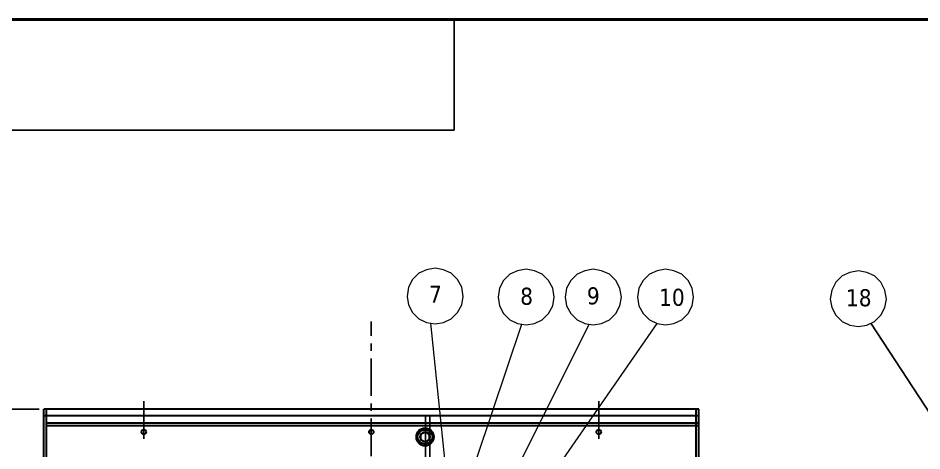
# Model space of a CAD drawing. Header units: millimetres. Extents: x 70841 to 133731, y -170061 to -164340.
# Drawn here: x 90447 to 92435, y -165569 to -164617 of the extents above; entities that cross this region are included whole.
import ezdxf

# ---------------------------------------------------------------- set-up
doc = ezdxf.new("R2010")
doc.units = ezdxf.units.MM
doc.header["$LTSCALE"] = 13
doc.linetypes.add('CENTERX2', pattern=[101.6, 63.5, -12.7, 12.7, -12.7])
for name, color, linetype in [('1', 4, 'Continuous'), ('2', 3, 'Continuous'), ('粗实线', 4, 'Continuous')]:
    doc.layers.add(name, color=color, linetype=linetype)
doc.layers.add('标注、文本', color=3, linetype='Continuous', lineweight=25)
doc.layers.add('铁心', color=3, linetype='Continuous', lineweight=0)
doc.styles.get("Standard").update_dxf_attribs({"font": 'gbenor.shx', "bigfont": 'gbcbig.shx'})
doc.styles.add('Tahoma$001', font='tahoma.ttf', dxfattribs={"height": 2.159784})
doc.dimstyles.new('1-15', dxfattribs={"dimscale": 20, "dimtxt": 3.5, "dimasz": 2, "dimexe": 1.5, "dimexo": 0.5, "dimgap": 0.5, "dimtad": 1, "dimtoh": 1, "dimdec": 1, "dimdsep": 46, "dimtxsty": 'Standard', "dimcen": 2.5, "dimclrd": 3, "dimclre": 3, "dimclrt": 3, "dimadec": 0, "dimazin": 2, "dimtfac": 1, "dimtdec": 1, "dimtmove": 0, "dimatfit": 2, "dimfxl": 1, "dimarcsym": 0})

# ---------------------------------------------------------------- blocks, each defined once
blk = doc.blocks.new('A$C3970166B')
at = {"layer": '标注、文本', "color": 4, "lineweight": 30}
for points in [[(20.3, 13.5), (18.6, 16.9), (16.1, 19.5), (12.7, 20.3), (9.3, 19.5), (6.8, 16.9), (5.1, 13.5), (6.8, 9.3), (9.3, 6.8), (12.7, 5.9), (16.1, 6.8), (18.6, 9.3)], [(19.5, 16.9), (12.7, 20.3), (5.9, 16.9), (5.9, 9.3), (12.7, 5.9), (19.5, 9.3)]]:
    blk.add_lwpolyline(points, close=True, dxfattribs=at)
for major_axis, ratio in [((0, 13.1), 0.967742), ((-11, 0), 0.961538)]:
    blk.add_ellipse((12.7, 13.1), major_axis=major_axis, ratio=ratio, start_param=0, end_param=6.283185, dxfattribs=at)
blk = doc.blocks.new('*D1619')
at = {"layer": 'Defpoints', "color": 0, "transparency": 16777216}
for p in [(90213.3, -165476.8), (90504.1, -165476.8), (90504.1, -167126.8)]:
    blk.add_point(p, dxfattribs=at)
at = {"layer": '标注、文本', "color": 3, "lineweight": -2, "transparency": 16777216}
for p, q in [((90494.1, -165476.8), (90183.3, -165476.8)), ((90213.3, -167086.8), (90213.3, -165516.8)), ((90494.1, -167126.8), (90183.3, -167126.8))]:
    blk.add_line(p, q, dxfattribs=at)
at = {"layer": '标注、文本', "color": 3, "transparency": 16777216}
for points in [[(90206.6, -165516.8), (90220, -165516.8), (90213.3, -165476.8)], [(90206.6, -167086.8), (90220, -167086.8), (90213.3, -167126.8)]]:
    blk.add_solid(points, dxfattribs=at)
at = {"layer": '标注、文本', "color": 3, "transparency": 16777216, "insert": (90168.3, -166301.8), "char_height": 70, "attachment_point": 5, "rotation": 90}
blk.add_mtext('1600', dxfattribs=at)

msp = doc.modelspace()

# ---------------------------------------------------------------- linework, layer by layer
at = {"layer": '1', "color": 1, "linetype": 'CENTERX2', "lineweight": -3, "ltscale": 0.1}
for p, q in [((91224.063, -167296.942), (91224.063, -165283.965)), ((90724.063, -165459.35), (90724.063, -165558.349)), ((90724.063, -165459.35), (90724.063, -165558.349)), ((91724.063, -165459.35), (91724.063, -165558.349)), ((91724.063, -165459.35), (91724.063, -165558.349))]:
    msp.add_line(p, q, dxfattribs=at)
at = {"layer": '1', "const_width": 6.541}
msp.add_lwpolyline([(89761.822, -169777.647), (96937.822, -169777.647), (96937.822, -164619.897), (89761.822, -164619.897), (89761.822, -169777.647)], dxfattribs=at)
at = {"layer": '2'}
for p in [(91406.322, -164619.897), (89761.822, -164862.834)]:
    msp.add_line(p, (91406.322, -164862.834), dxfattribs=at)
at = {"layer": '标注、文本'}
for p, q in [((92321.953, -165287.993), (92751.187, -165943.716)), ((91343.063, -165492.763), (91343.063, -167020.79)), ((91353.063, -165492.763), (91353.063, -167020.79))]:
    msp.add_line(p, q, dxfattribs=at)
at = {"layer": '标注、文本', "color": 4, "lineweight": 30}
for points in [[(91353.58, -165537.34), (91351.04, -165532.26), (91347.23, -165528.45), (91342.15, -165527.18), (91337.07, -165528.45), (91333.26, -165532.26), (91330.72, -165537.34), (91333.26, -165543.69), (91337.07, -165547.5), (91342.15, -165548.77), (91347.23, -165547.5), (91351.04, -165543.69)], [(91352.31, -165532.26), (91342.15, -165527.18), (91331.99, -165532.26), (91331.99, -165543.69), (91342.15, -165548.77), (91352.31, -165543.69)]]:
    msp.add_lwpolyline(points, close=True, dxfattribs=at)
for major_axis, ratio in [((0, 19.685), 0.967742), ((-16.51, 0), 0.961538)]:
    msp.add_ellipse((91342.15, -165537.975), major_axis=major_axis, ratio=ratio, start_param=0, end_param=6.283185, dxfattribs=at)
at = {"layer": '粗实线', "lineweight": 30}
for p, q in [((90504.063, -167026.79), (90504.063, -165476.763)), ((91944.063, -165476.763), (90504.063, -165476.763)), ((90504.063, -165506.763), (90504.063, -165476.763)), ((90504.063, -165506.763), (90504.063, -165476.763)), ((90510.063, -167020.79), (90510.063, -165476.763)), ((91938.063, -167020.79), (91938.063, -165476.763)), ((91944.063, -167026.79), (91944.063, -165476.763)), ((91944.063, -165506.763), (91944.063, -165476.763)), ((91944.063, -165491.763), (90504.063, -165491.763)), ((90510.063, -165506.763), (91944.063, -165506.763)), ((90510.063, -165512.763), (91944.063, -165512.763))]:
    msp.add_line(p, q, dxfattribs=at)
for centre in [(90724.063, -165526.955), (91224.063, -165526.955), (91724.063, -165526.955)]:
    msp.add_circle(centre, 5, dxfattribs=at)
at = {"layer": '铁心'}
for points in [[(91426.052, -165228.761), (91422.739, -165208.883), (91413.704, -165191.715), (91399.849, -165177.86), (91382.681, -165170.331), (91364.309, -165167.018), (91345.635, -165170.331), (91328.769, -165177.86), (91314.914, -165191.715), (91305.577, -165208.883), (91302.565, -165228.761), (91305.577, -165247.435), (91314.914, -165264.301), (91328.769, -165278.156), (91345.635, -165285.987), (91364.309, -165288.999), (91382.681, -165285.987), (91399.849, -165278.156), (91413.704, -165264.301), (91422.739, -165247.435)], [(91626.183, -165230.864), (91622.87, -165210.985), (91613.834, -165193.817), (91599.98, -165179.963), (91582.812, -165172.433), (91564.44, -165169.12), (91545.766, -165172.433), (91528.9, -165179.963), (91515.045, -165193.817), (91505.708, -165210.985), (91502.696, -165230.864), (91505.708, -165249.537), (91515.045, -165266.404), (91528.9, -165280.258), (91545.766, -165288.089), (91564.44, -165291.101), (91582.812, -165288.089), (91599.98, -165280.258), (91613.834, -165266.404), (91622.87, -165249.537)], [(91773.855, -165230.864), (91770.542, -165210.985), (91761.507, -165193.817), (91747.652, -165179.963), (91730.484, -165172.433), (91712.112, -165169.12), (91693.438, -165172.433), (91676.572, -165179.963), (91662.717, -165193.817), (91653.38, -165210.985), (91650.368, -165230.864), (91653.38, -165249.537), (91662.717, -165266.404), (91676.572, -165280.258), (91693.438, -165288.089), (91712.112, -165291.101), (91730.484, -165288.089), (91747.652, -165280.258), (91761.507, -165266.404), (91770.542, -165249.537)], [(91932.743, -165230.864), (91929.43, -165210.985), (91920.394, -165193.817), (91906.54, -165179.963), (91889.372, -165172.433), (91871, -165169.12), (91852.326, -165172.433), (91835.459, -165179.963), (91821.605, -165193.817), (91812.268, -165210.985), (91809.256, -165230.864), (91812.268, -165249.537), (91821.605, -165266.404), (91835.459, -165280.258), (91852.326, -165288.089), (91871, -165291.101), (91889.372, -165288.089), (91906.54, -165280.258), (91920.394, -165266.404), (91929.43, -165249.537)], [(92356.74, -165234.682), (92353.427, -165214.804), (92344.392, -165197.636), (92330.537, -165183.782), (92313.369, -165176.252), (92294.997, -165172.939), (92276.323, -165176.252), (92259.457, -165183.782), (92245.602, -165197.636), (92236.265, -165214.804), (92233.253, -165234.682), (92236.265, -165253.356), (92245.602, -165270.223), (92259.457, -165284.077), (92276.323, -165291.908), (92294.997, -165294.92), (92313.369, -165291.908), (92330.537, -165284.077), (92344.392, -165270.223), (92353.427, -165253.356)]]:
    msp.add_lwpolyline(points, close=True, dxfattribs=at)
for points in [[(91420.77, -165928.105), (91354.972, -165287.493), (91354.972, -165287.493)], [(91424.06, -165680.9), (91555.103, -165289.595), (91555.103, -165289.595)], [(91509.898, -165677.597), (91702.775, -165289.595), (91702.775, -165289.595)], [(91587.665, -165670.461), (91852.326, -165288.089), (91852.326, -165288.089)]]:
    msp.add_lwpolyline(points, dxfattribs=at)

# ---------------------------------------------------------------- block references
at = {"layer": '标注、文本', "xscale": 1.5, "yscale": 1.5, "zscale": 1.5}
msp.add_blockref('A$C3970166B', (91323.1, -165557.66), dxfattribs=at)

# ---------------------------------------------------------------- texts
at = {"layer": '铁心', "style": 'Tahoma$001'}
for s, height, p in [('7', 37.589, (91350.996, -165242.882)), ('8', 37.589, (91551.38, -165247.298)), ('9', 37.589, (91698.083, -165246.368)), ('10', 37.5893, (91856.612, -165249.591)), ('18', 37.5893, (92267.534, -165250.583))]:
    msp.add_text(s, height=height, dxfattribs=at).set_placement(p)

# ---------------------------------------------------------------- dimensions: what is measured, and where the dimension line sits
at = {"layer": '标注、文本'}
dim = msp.add_linear_dim(base=(90213.311, -165476.763), p1=(90504.063, -167126.79), p2=(90504.063, -165476.763), angle=90, text='1600', dimstyle='1-15', dxfattribs=at)
dim.commit()
dim.dimension.update_dxf_attribs({"geometry": '*D1619', "text_midpoint": (90168.311, -166301.777)})

doc.saveas('drawing.dxf')
